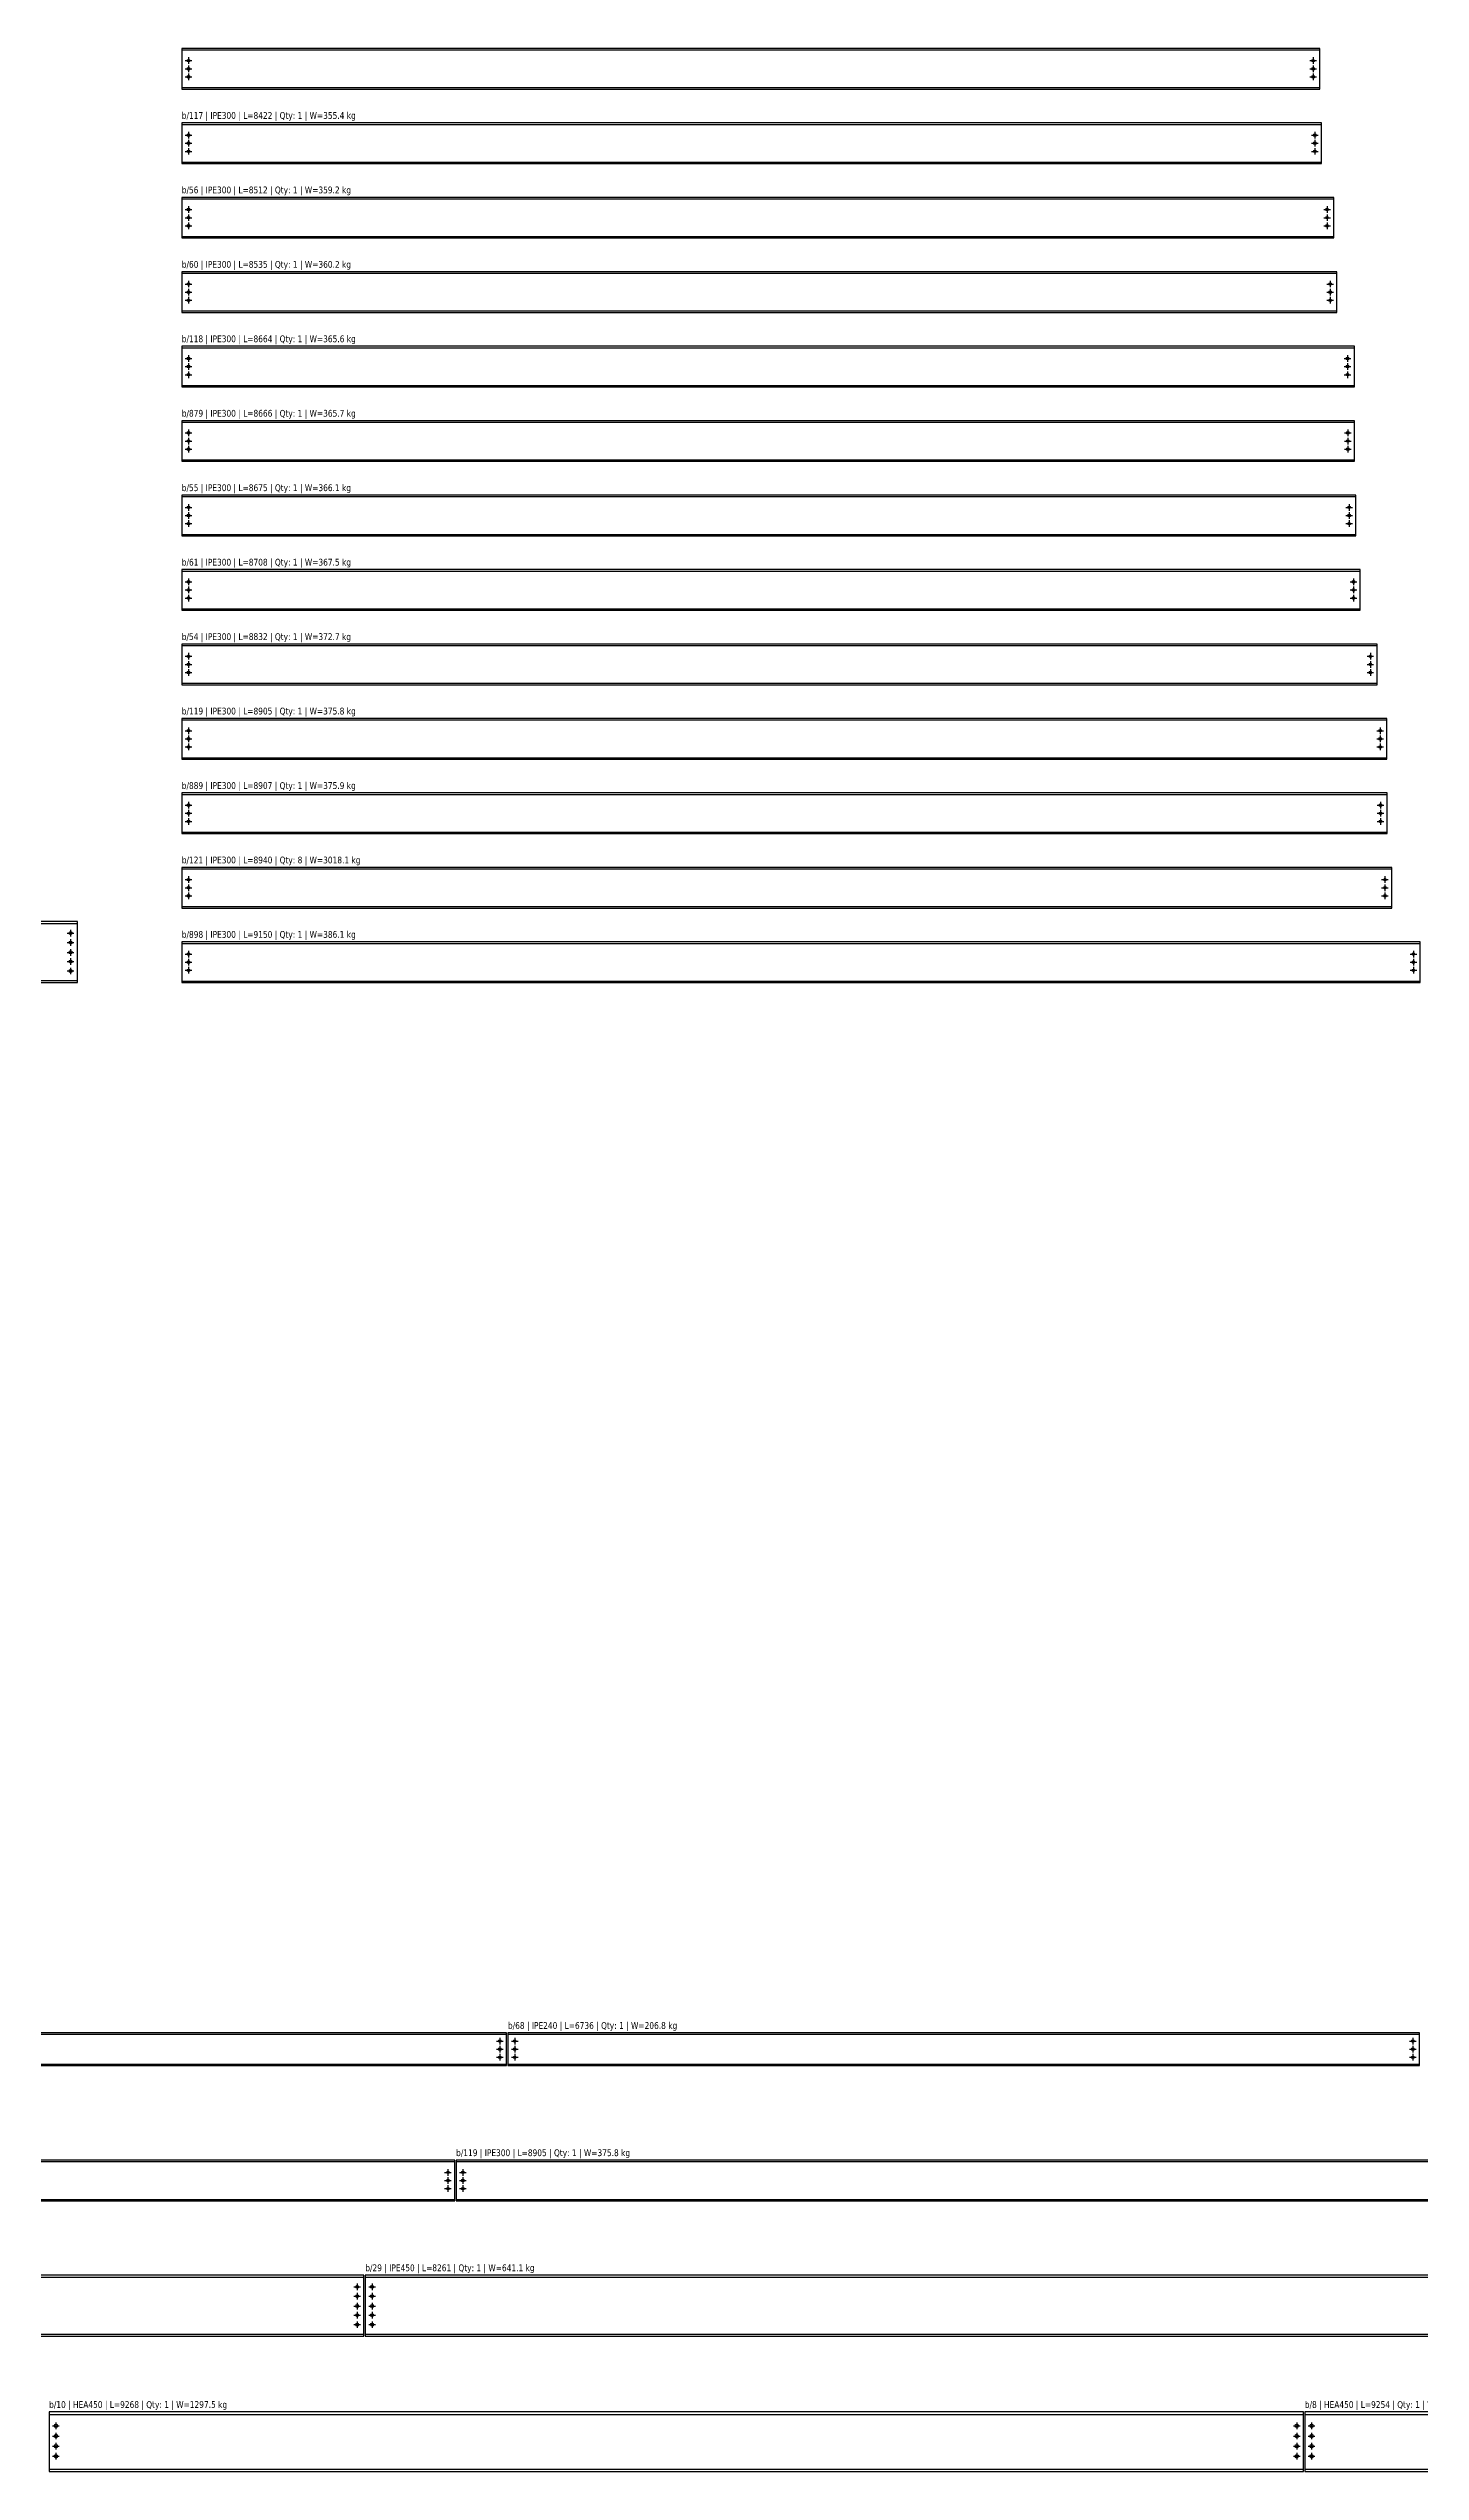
# Model space of a CAD drawing. Header units: millimetres. Extents: x 0 to 240831, y 0 to 45222.
# Drawn here: x 24015 to 34153, y 5000 to 22900 of the extents above; entities that cross this region are included whole.
import ezdxf
from ezdxf.enums import TextEntityAlignment as Align

# ---------------------------------------------------------------- set-up
doc = ezdxf.new("R2010")
doc.units = ezdxf.units.MM
doc.header["$LTSCALE"] = 1000
for name, color, linetype in [('HEA450', 2, 'Continuous'), ('IPE240', 2, 'Continuous'), ('IPE300', 2, 'Continuous'), ('IPE450', 2, 'Continuous'), ('PERFORACIONES', 1, 'Continuous'), ('TXT_GEN', 3, 'Continuous')]:
    doc.layers.add(name, color=color, linetype=linetype)
doc.styles.add('VERDNA', font='verdana.ttf', dxfattribs={"width": 0.8})

# ---------------------------------------------------------------- blocks, each defined once
blk = doc.blocks.new('D19')
at = {"layer": 'PERFORACIONES', "linetype": 'ByBlock'}
for p, q in [((-24.5, 0), (24.5, 0)), ((0, 24.5), (0, -24.5))]:
    blk.add_line(p, q, dxfattribs=at)
blk.add_circle((0, 0), 9.5, dxfattribs=at)
blk = doc.blocks.new('d22')
at = {"layer": 'PERFORACIONES', "linetype": 'ByBlock'}
for p, q in [((-24.5, 0), (24.5, 0)), ((0, 24.5), (0, -24.5))]:
    blk.add_line(p, q, dxfattribs=at)
blk.add_circle((0, 0), 11, dxfattribs=at)
blk = doc.blocks.new('d25')
at = {"layer": 'PERFORACIONES', "linetype": 'ByBlock'}
for p, q in [((-24.5, 0), (24.5, 0)), ((0, 24.5), (0, -24.5))]:
    blk.add_line(p, q, dxfattribs=at)
blk.add_circle((0, 0), 12.5, dxfattribs=at)

msp = doc.modelspace()

# ---------------------------------------------------------------- linework, layer by layer
at = {"layer": 'HEA450'}
for p, q in [((24020, 5422.5), (33288, 5422.5)), ((33298, 5422.5), (42552, 5422.5)), ((24020, 5017.5), (33288, 5017.5)), ((33298, 5017.5), (42552, 5017.5))]:
    msp.add_line(p, q, dxfattribs=at)
for points in [[(24020, 5000), (33288, 5000), (33288, 5440), (24020, 5440)], [(33298, 5000), (42552, 5000), (42552, 5440), (33298, 5440)]]:
    msp.add_lwpolyline(points, close=True, dxfattribs=at)
at = {"layer": 'IPE240'}
for p, q in [((20619, 8230), (27400, 8230)), ((27410, 8230), (34146, 8230)), ((20619, 8010), (27400, 8010)), ((27410, 8010), (34146, 8010))]:
    msp.add_line(p, q, dxfattribs=at)
for points in [[(20619, 8000), (27400, 8000), (27400, 8240), (20619, 8240)], [(27410, 8000), (34146, 8000), (34146, 8240), (27410, 8240)]]:
    msp.add_lwpolyline(points, close=True, dxfattribs=at)
at = {"layer": 'IPE300'}
for p, q in [((25000, 22889.3), (33409, 22889.3)), ((25000, 22610.7), (33409, 22610.7)), ((25000, 22339.3), (33422, 22339.3)), ((25000, 22060.7), (33422, 22060.7)), ((25000, 21789.3), (33512, 21789.3)), ((25000, 21510.7), (33512, 21510.7)), ((25000, 21239.3), (33535, 21239.3)), ((25000, 20960.7), (33535, 20960.7)), ((25000, 20689.3), (33664, 20689.3)), ((25000, 20410.7), (33664, 20410.7)), ((25000, 20139.3), (33666, 20139.3)), ((25000, 19860.7), (33666, 19860.7)), ((25000, 19589.3), (33675, 19589.3)), ((25000, 19310.7), (33675, 19310.7)), ((25000, 19039.3), (33708, 19039.3)), ((25000, 18760.7), (33708, 18760.7)), ((25000, 18489.3), (33832, 18489.3)), ((25000, 18210.7), (33832, 18210.7)), ((25000, 17939.3), (33905, 17939.3)), ((25000, 17660.7), (33905, 17660.7)), ((25000, 17389.3), (33907, 17389.3)), ((25000, 17110.7), (33907, 17110.7)), ((25000, 16839.3), (33940, 16839.3)), ((25000, 16560.7), (33940, 16560.7)), ((25000, 16289.3), (34150, 16289.3)), ((25000, 16010.7), (34150, 16010.7)), ((18110, 7289.3), (27017, 7289.3)), ((27027, 7289.3), (35932, 7289.3)), ((18110, 7010.7), (27017, 7010.7)), ((27027, 7010.7), (35932, 7010.7))]:
    msp.add_line(p, q, dxfattribs=at)
for points in [[(25000, 22600), (33409, 22600), (33409, 22900), (25000, 22900)], [(25000, 22050), (33422, 22050), (33422, 22350), (25000, 22350)], [(25000, 21500), (33512, 21500), (33512, 21800), (25000, 21800)], [(25000, 20950), (33535, 20950), (33535, 21250), (25000, 21250)], [(25000, 20400), (33664, 20400), (33664, 20700), (25000, 20700)], [(25000, 19850), (33666, 19850), (33666, 20150), (25000, 20150)], [(25000, 19300), (33675, 19300), (33675, 19600), (25000, 19600)], [(25000, 18750), (33708, 18750), (33708, 19050), (25000, 19050)], [(25000, 18200), (33832, 18200), (33832, 18500), (25000, 18500)], [(25000, 17650), (33905, 17650), (33905, 17950), (25000, 17950)], [(25000, 17100), (33907, 17100), (33907, 17400), (25000, 17400)], [(25000, 16550), (33940, 16550), (33940, 16850), (25000, 16850)], [(25000, 16000), (34150, 16000), (34150, 16300), (25000, 16300)], [(18110, 7000), (27017, 7000), (27017, 7300), (18110, 7300)], [(27027, 7000), (35932, 7000), (35932, 7300), (27027, 7300)]]:
    msp.add_lwpolyline(points, close=True, dxfattribs=at)
at = {"layer": 'IPE450'}
for p, q in [((15000, 16435.4), (24229, 16435.4)), ((15000, 16014.6), (24229, 16014.6)), ((18085, 6435.4), (26346, 6435.4)), ((26356, 6435.4), (34617, 6435.4)), ((18085, 6014.6), (26346, 6014.6)), ((26356, 6014.6), (34617, 6014.6))]:
    msp.add_line(p, q, dxfattribs=at)
for points in [[(15000, 16000), (24229, 16000), (24229, 16450), (15000, 16450)], [(18085, 6000), (26346, 6000), (26346, 6450), (18085, 6450)], [(26356, 6000), (34617, 6000), (34617, 6450), (26356, 6450)]]:
    msp.add_lwpolyline(points, close=True, dxfattribs=at)

# ---------------------------------------------------------------- block references
at = {"layer": 'HEA450'}
for p in [(24070, 5337.5), (24070, 5262.5), (24070, 5187.5), (33238, 5337.5), (33238, 5262.5), (33238, 5187.5), (33348, 5337.5), (33348, 5262.5), (33348, 5187.5), (24070, 5112.5), (33238, 5112.5), (33348, 5112.5)]:
    msp.add_blockref('d25', p, dxfattribs=at)
at = {"layer": 'IPE240'}
for p in [(27350, 8180), (27350, 8120), (27350, 8060), (27460, 8180), (27460, 8120), (27460, 8060), (34096, 8180), (34096, 8120), (34096, 8060)]:
    msp.add_blockref('D19', p, dxfattribs=at)
at = {"layer": 'IPE300'}
for p in [(25050, 22810), (25050, 22750), (33359, 22810), (33359, 22750), (25050, 22690), (33359, 22690), (25050, 22260), (25050, 22200), (33372, 22260), (33372, 22200), (25050, 22140), (33372, 22140), (25050, 21710), (25050, 21650), (33462, 21710), (33462, 21650), (25050, 21590), (33462, 21590), (25050, 21160), (25050, 21100), (33485, 21160), (33485, 21100), (25050, 21040), (33485, 21040), (25050, 20610), (33614, 20610), (25050, 20550), (25050, 20490), (33614, 20550), (33614, 20490), (25050, 20060), (33616, 20060), (25050, 20000), (25050, 19940), (33616, 20000), (33616, 19940), (25050, 19510), (33625, 19510), (25050, 19450), (25050, 19390), (33625, 19450), (33625, 19390), (25050, 18960), (33658, 18960), (25050, 18900), (25050, 18840), (33658, 18900), (33658, 18840), (25050, 18410), (25050, 18350), (25050, 18290), (33782, 18410), (33782, 18350), (33782, 18290), (25050, 17860), (25050, 17800), (25050, 17740), (33855, 17860), (33855, 17800), (33855, 17740), (25050, 17310), (25050, 17250), (25050, 17190), (33857, 17310), (33857, 17250), (33857, 17190), (25050, 16760), (25050, 16700), (25050, 16640), (33890, 16760), (33890, 16700), (33890, 16640), (25050, 16210), (25050, 16150), (25050, 16090), (34100, 16210), (34100, 16150), (34100, 16090), (26967, 7210), (26967, 7150), (27077, 7210), (27077, 7150), (26967, 7090), (27077, 7090)]:
    msp.add_blockref('D19', p, dxfattribs=at)
at = {"layer": 'IPE450'}
for p in [(24179, 16365), (24179, 16295), (24179, 16222.5), (24179, 16155), (24179, 16085), (26296, 6365), (26296, 6295), (26406, 6365), (26406, 6295), (26296, 6222.5), (26296, 6155), (26296, 6085), (26406, 6222.5), (26406, 6155), (26406, 6085)]:
    msp.add_blockref('d22', p, dxfattribs=at)

# ---------------------------------------------------------------- texts
at = {"layer": 'TXT_GEN', "style": 'VERDNA', "width": 0.8}
for s, p in [('b/117 | IPE300 | L=8422 | Qty: 1 | W=355.4 kg', (25000, 22365)), ('b/56 | IPE300 | L=8512 | Qty: 1 | W=359.2 kg', (25000, 21815)), ('b/60 | IPE300 | L=8535 | Qty: 1 | W=360.2 kg', (25000, 21265)), ('b/118 | IPE300 | L=8664 | Qty: 1 | W=365.6 kg', (25000, 20715)), ('b/879 | IPE300 | L=8666 | Qty: 1 | W=365.7 kg', (25000, 20165)), ('b/55 | IPE300 | L=8675 | Qty: 1 | W=366.1 kg', (25000, 19615)), ('b/61 | IPE300 | L=8708 | Qty: 1 | W=367.5 kg', (25000, 19065)), ('b/54 | IPE300 | L=8832 | Qty: 1 | W=372.7 kg', (25000, 18515)), ('b/119 | IPE300 | L=8905 | Qty: 1 | W=375.8 kg', (25000, 17965)), ('b/889 | IPE300 | L=8907 | Qty: 1 | W=375.9 kg', (25000, 17415)), ('b/121 | IPE300 | L=8940 | Qty: 8 | W=3018.1 kg', (25000, 16865)), ('b/898 | IPE300 | L=9150 | Qty: 1 | W=386.1 kg', (25000, 16315)), ('b/68 | IPE240 | L=6736 | Qty: 1 | W=206.8 kg', (27410, 8255)), ('b/119 | IPE300 | L=8905 | Qty: 1 | W=375.8 kg', (27027, 7315)), ('b/29 | IPE450 | L=8261 | Qty: 1 | W=641.1 kg', (26356, 6465)), ('b/10 | HEA450 | L=9268 | Qty: 1 | W=1297.5 kg', (24020, 5455)), ('b/8 | HEA450 | L=9254 | Qty: 1 | W=1295.6 kg', (33298, 5455))]:
    msp.add_text(s, height=50, dxfattribs=at).set_placement(p, align=Align.BOTTOM_LEFT)

doc.saveas('drawing.dxf')
